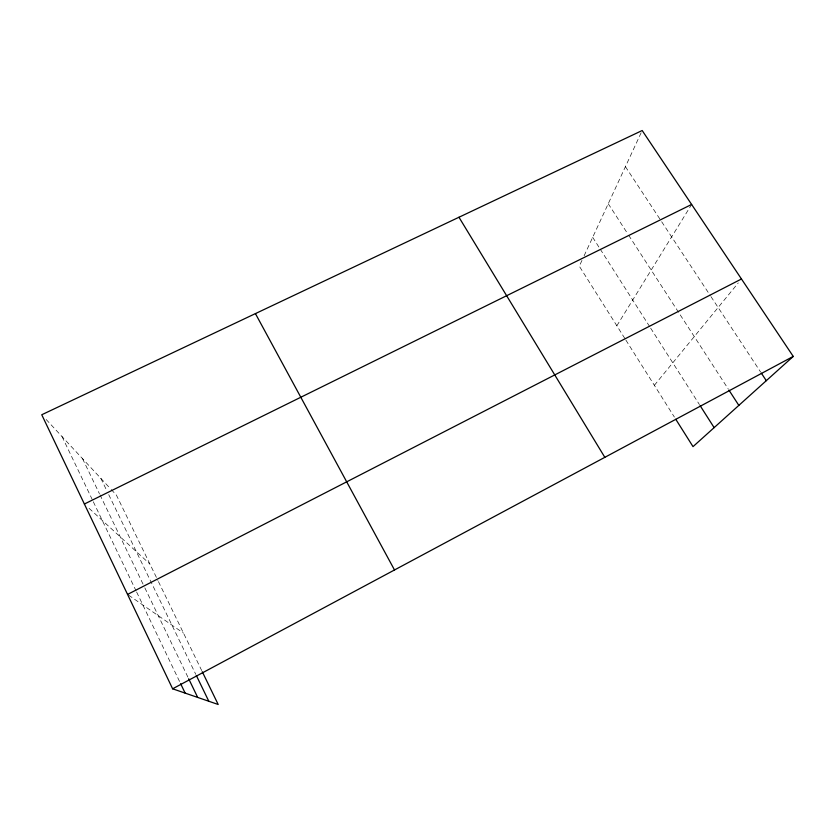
<?xml version="1.0" encoding="UTF-8"?>
<svg xmlns="http://www.w3.org/2000/svg" width="835" height="835" viewBox="0 0 835 835"><rect width="100%" height="100%" fill="white"/><g stroke="black" fill="none" stroke-linecap="round" stroke-linejoin="round"><path stroke-width="0.63" stroke-dasharray="4.17 3.13" d="M581.974 260.416L579.302 266.188L625.175 338.989M584.114 255.792L641.635 131.69M616.846 325.765L691.63 204.46M654.369 385.3L738.255 282.929M128.58 595.136L183.502 633.128M89.084 508.327L149.914 564.042M46.155 419.494L110.356 488.611M111.222 489.54L116.409 495.124L157.888 580.44M625.425 166.666L660.976 220.68M661.685 221.755L710.261 295.548M710.971 296.634L760.633 372.066M608.245 203.74L627.962 234.176M628.661 235.261L728.235 389.006M592.683 237.317L599.582 248.131M600.271 249.206L649.985 327.101M650.674 328.176L699.417 404.558M625.874 340.095L674.377 417.062M158.452 581.609L201.705 670.557M100.847 478.371L106.473 489.988M108.727 494.644L195.766 674.315M82.529 458.655L99.417 493.683M99.981 494.842L144.288 586.702M144.841 587.861L188.115 677.571M62.03 436.58L92.748 500.593M93.311 501.762L136.095 590.919M136.658 592.088L180.068 682.539"/><path stroke-width="1.25" d="M202.268 671.726L218.185 704.479L172.626 688.802L41.75 414.755L642.178 130.521L793.25 356.42L693.019 446.631L675.765 419.253M172.626 688.802L793.25 356.42M127.557 594.436L741.47 278.994M84.377 504.027L691.63 204.46M761.332 373.141L766.3 380.677M728.934 390.102L738.839 405.382M700.116 405.653L714.134 427.624M458.968 217.246L604.822 457.329M255.426 313.605L394.506 569.971M196.329 675.484L208.813 701.254M188.679 678.74L197.686 697.423M180.631 683.708L185.14 693.102"/></g></svg>
